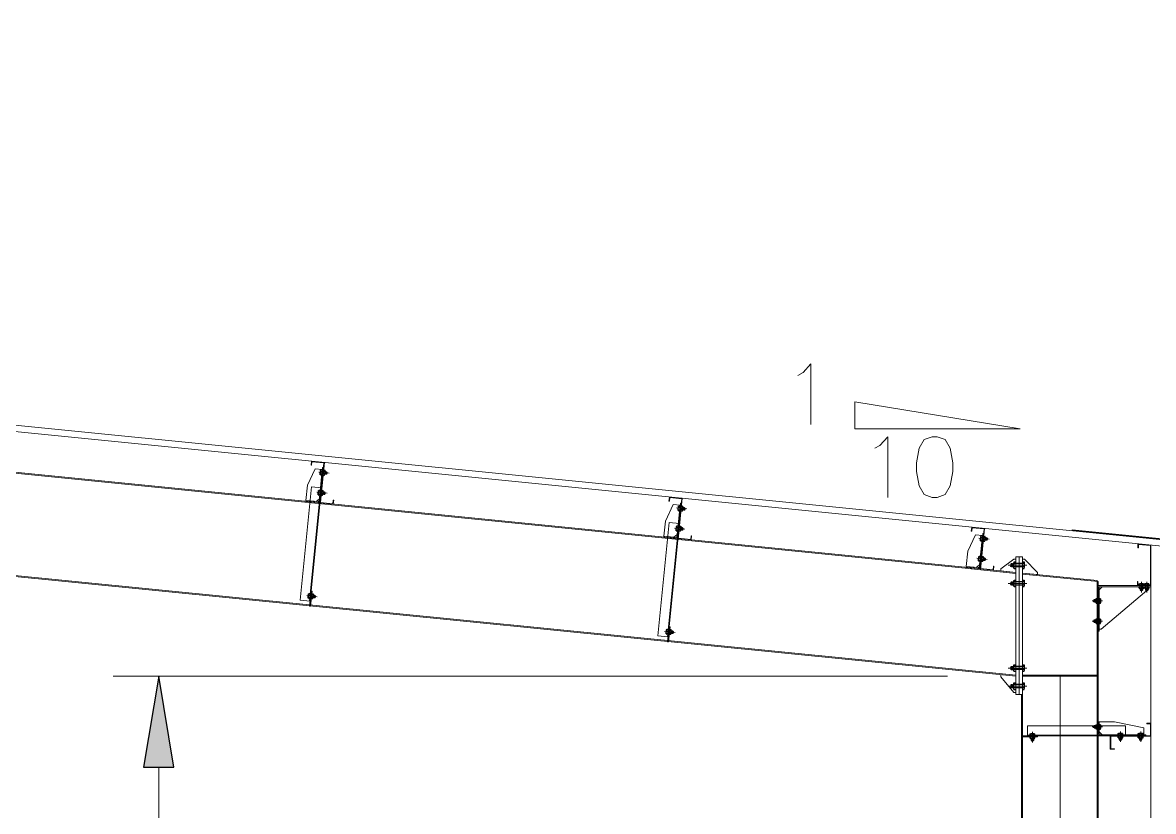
# Model space of a CAD drawing. Header units: millimetres. Extents: x 21 to 390, y 5 to 288.
# Drawn here: x 205.68 to 214.37, y 214.15 to 220.21 of the extents above; entities that cross this region are included whole.
import ezdxf

# ---------------------------------------------------------------- set-up
doc = ezdxf.new("R2010")
doc.units = ezdxf.units.MM
doc.header["$MEASUREMENT"] = 0
doc.layers.get('0').update_dxf_attribs({"linetype": 'CONTINUOUS'})

msp = doc.modelspace()

# ---------------------------------------------------------------- hatches: boundary and pattern name
msp.add_hatch(color=3).paths.add_polyline_path([(206.6114, 214.4883), (206.8448, 214.4883), (206.7281, 215.1887)])

# ---------------------------------------------------------------- linework, layer by layer
at = {"color": 5, "linetype": 'Continuous', "lineweight": 5}
for p, q in [((174.6777, 220.2138), (214.4723, 216.2343)), ((174.7166, 220.1598), (214.4673, 216.1847)), ((214.3555, 211.3629), (214.3555, 216.1959))]:
    msp.add_line(p, q, dxfattribs=at)
at = {"color": 1, "linetype": 'Continuous', "lineweight": 5}
for p, q in [((175.8497, 218.9329), (213.3181, 215.1963)), ((202.025, 217.1081), (212.9789, 216.0127)), ((212.9752, 216.0131), (213.3181, 215.9788)), ((213.3679, 215.9738), (213.9506, 215.9156)), ((213.3679, 215.9242), (213.3679, 204.1612)), ((213.9428, 215.9242), (213.9428, 204.1612)), ((213.3679, 215.1963), (213.9428, 215.1963))]:
    msp.add_line(p, q, dxfattribs=at)
at = {"color": 7, "linetype": 'Continuous', "lineweight": 5}
for p, q in [((175.8497, 218.9251), (213.3181, 215.1885)), ((202.0301, 217.1155), (212.9759, 216.0209)), ((207.9705, 216.5136), (208.0022, 216.8312)), ((210.7216, 216.2385), (210.7534, 216.5561)), ((213.0458, 216.006), (213.0776, 216.3237)), ((213.3181, 216.1051), (213.3679, 216.1051)), ((212.9759, 216.0209), (213.3181, 215.9866)), ((213.2011, 216.0139), (213.3025, 216.0895)), ((213.3025, 216.0895), (213.3181, 216.0895)), ((213.3181, 216.0172), (213.3181, 216.0671)), ((213.3679, 216.0895), (213.3835, 216.0895)), ((213.3679, 216.0172), (213.3679, 216.0671)), ((213.4842, 215.9856), (213.3835, 216.0895)), ((213.2011, 215.9983), (213.2011, 216.0139)), ((213.3179, 215.9867), (213.2011, 215.9983)), ((213.3679, 215.9817), (213.9428, 215.9242)), ((213.3679, 215.9817), (213.4842, 215.97)), ((213.4842, 215.97), (213.4842, 215.9856)), ((213.3181, 215.8771), (213.3181, 215.9269)), ((213.3679, 215.8771), (213.3679, 215.9269)), ((213.9506, 215.9156), (213.9506, 204.1612)), ((213.3179, 215.2265), (213.3179, 215.2763)), ((213.3678, 215.2265), (213.3678, 215.2763)), ((213.2012, 215.1825), (213.2012, 215.2002)), ((213.2012, 215.1825), (213.3025, 215.0638)), ((213.3679, 215.1885), (213.9428, 215.1885)), ((213.3025, 215.0638), (213.3181, 215.0638)), ((213.3025, 215.0638), (213.3181, 215.0638)), ((213.3179, 215.0863), (213.3179, 215.1362)), ((213.3678, 215.0863), (213.3678, 215.1362)), ((213.3181, 215.0483), (213.3679, 215.0483)), ((213.3181, 215.0483), (213.3679, 215.0483)), ((213.3601, 215.0483), (213.3601, 204.1612))]:
    msp.add_line(p, q, dxfattribs=at)
at = {"color": 254, "linetype": 'Continuous', "lineweight": 9, "true_color": 0xdcdcdc}
for p, q in [((208.038, 216.7494), (207.9583, 216.7574)), ((208.0225, 216.5945), (207.9428, 216.6024)), ((210.7891, 216.4743), (210.7094, 216.4822)), ((210.7736, 216.3193), (210.6939, 216.3273)), ((213.1134, 216.2419), (213.0337, 216.2498)), ((213.0979, 216.0869), (213.0182, 216.0949)), ((213.2597, 216.0422), (213.4018, 216.0421)), ((213.2597, 215.902), (213.4018, 215.902)), ((214.2839, 215.8329), (214.2839, 215.9138)), ((214.3244, 215.8329), (214.3244, 215.9138)), ((207.9478, 215.7999), (207.8666, 215.8081)), ((213.9032, 215.7677), (213.9841, 215.7677)), ((213.9032, 215.6119), (213.9841, 215.6119)), ((210.6989, 215.5248), (210.6177, 215.533)), ((213.2596, 215.2514), (213.4017, 215.2514)), ((213.2596, 215.1113), (213.4017, 215.1113)), ((213.4457, 214.6779), (213.4457, 214.7596)), ((213.9038, 214.7995), (213.9839, 214.7995)), ((214.1219, 214.6826), (214.1219, 214.7627)), ((214.2776, 214.6826), (214.2776, 214.7627))]:
    msp.add_line(p, q, dxfattribs=at)
at = {"color": 7, "linetype": 'Continuous', "lineweight": 25}
for p, q in [((207.9699, 216.7421), (207.9727, 216.77)), ((207.9699, 216.7373), (207.9719, 216.7466)), ((207.9709, 216.7362), (207.9818, 216.7373)), ((207.9712, 216.7466), (207.9737, 216.7652)), ((207.9719, 216.7434), (208.0044, 216.7466)), ((207.9727, 216.7652), (207.9747, 216.7745)), ((207.9737, 216.762), (208.0063, 216.7652)), ((207.9747, 216.7734), (207.9855, 216.7745)), ((207.9926, 216.7341), (208.0035, 216.7352)), ((207.9963, 216.7713), (208.0072, 216.7723)), ((208.0035, 216.7341), (208.0055, 216.7434)), ((208.0044, 216.7434), (208.0068, 216.762)), ((208.0055, 216.7386), (208.0083, 216.7664)), ((208.0059, 216.7431), (208.0068, 216.7432)), ((208.0062, 216.7431), (208.0068, 216.7457)), ((208.0063, 216.762), (208.0083, 216.7713)), ((208.0066, 216.7446), (208.0081, 216.7501)), ((208.0068, 216.7431), (208.0081, 216.7446)), ((208.007, 216.7428), (208.0101, 216.7546)), ((208.0075, 216.7443), (208.0114, 216.7591)), ((208.0077, 216.7601), (208.0089, 216.7611)), ((208.0081, 216.7428), (208.0101, 216.7446)), ((208.0089, 216.7601), (208.0101, 216.7616)), ((208.0089, 216.7425), (208.0134, 216.7601)), ((208.0101, 216.7439), (208.0147, 216.7616)), ((208.0101, 216.7598), (208.0121, 216.7616)), ((208.0101, 216.7428), (208.0114, 216.7443)), ((208.0114, 216.7425), (208.0134, 216.7443)), ((208.0121, 216.7598), (208.0134, 216.7613)), ((208.0121, 216.7421), (208.0168, 216.7598)), ((208.0134, 216.7436), (208.018, 216.7613)), ((208.0134, 216.7595), (208.0154, 216.7613)), ((208.0134, 216.7425), (208.0147, 216.7439)), ((208.0147, 216.7421), (208.0168, 216.7439)), ((208.0154, 216.7595), (208.0167, 216.7609)), ((208.0154, 216.7418), (208.02, 216.7595)), ((208.0167, 216.7432), (208.0213, 216.7609)), ((208.0167, 216.7591), (208.0188, 216.7609)), ((208.0168, 216.7421), (208.018, 216.7436)), ((208.018, 216.7418), (208.02, 216.7436)), ((208.0188, 216.7591), (208.02, 216.7606)), ((208.0188, 216.7485), (208.0216, 216.7591)), ((208.02, 216.7536), (208.0218, 216.7606)), ((208.02, 216.7588), (208.0221, 216.7606)), ((208.02, 216.7418), (208.0213, 216.7432)), ((208.0213, 216.7432), (208.0221, 216.7588)), ((208.0213, 216.7432), (208.0237, 216.7509)), ((208.0221, 216.7509), (208.0237, 216.7588)), ((207.9544, 216.5872), (207.9571, 216.6151)), ((207.9544, 216.5824), (207.9564, 216.5917)), ((207.9554, 216.5813), (207.9663, 216.5824)), ((207.9558, 216.5917), (207.9582, 216.6103)), ((207.9564, 216.5884), (207.9889, 216.5917)), ((207.9571, 216.6103), (207.9592, 216.6196)), ((207.9582, 216.607), (207.9907, 216.6103)), ((207.9592, 216.6185), (207.97, 216.6196)), ((207.9771, 216.5791), (207.988, 216.5802)), ((207.9808, 216.6163), (207.9917, 216.6174)), ((207.988, 216.5791), (207.99, 216.5884)), ((207.9889, 216.5884), (207.9914, 216.607)), ((207.99, 216.5836), (207.9928, 216.6115)), ((207.9904, 216.5882), (207.9913, 216.5883)), ((207.9907, 216.607), (207.9928, 216.6163)), ((207.9907, 216.5882), (207.9913, 216.5907)), ((207.9911, 216.5896), (207.9926, 216.5952)), ((207.9913, 216.5882), (207.9926, 216.5896)), ((207.9916, 216.5878), (207.9946, 216.5997)), ((207.992, 216.5893), (207.9959, 216.6041)), ((207.9922, 216.6052), (207.9933, 216.6061)), ((207.9926, 216.5878), (207.9946, 216.5896)), ((207.9933, 216.6052), (207.9946, 216.6066)), ((207.9933, 216.5875), (207.998, 216.6052)), ((207.9946, 216.589), (207.9992, 216.6066)), ((207.9946, 216.6049), (207.9966, 216.6066)), ((207.9946, 216.5878), (207.9959, 216.5893)), ((207.9959, 216.5875), (207.998, 216.5893)), ((207.9966, 216.6049), (207.9979, 216.6063)), ((207.9966, 216.5872), (208.0012, 216.6049)), ((207.9979, 216.5886), (208.0025, 216.6063)), ((207.9979, 216.6045), (208, 216.6063)), ((207.998, 216.5875), (207.9992, 216.589)), ((207.9992, 216.5872), (208.0012, 216.589)), ((208, 216.6045), (208.0012, 216.606)), ((208, 216.5868), (208.0046, 216.6045)), ((208.0012, 216.5883), (208.0058, 216.606)), ((208.0012, 216.6042), (208.0032, 216.606)), ((208.0012, 216.5872), (208.0025, 216.5886)), ((208.0025, 216.5868), (208.0046, 216.5886)), ((208.0032, 216.6042), (208.0045, 216.6057)), ((208.0032, 216.5935), (208.006, 216.6042)), ((208.0045, 216.5987), (208.0063, 216.6057)), ((208.0045, 216.6039), (208.0066, 216.6057)), ((208.0046, 216.5868), (208.0058, 216.5883)), ((208.0058, 216.5883), (208.0066, 216.6039)), ((208.0058, 216.5883), (208.0082, 216.5959)), ((208.0066, 216.5959), (208.0082, 216.6039)), ((210.721, 216.467), (210.7238, 216.4949)), ((210.721, 216.4622), (210.723, 216.4715)), ((210.722, 216.4611), (210.7329, 216.4622)), ((210.7223, 216.4715), (210.7248, 216.4901)), ((210.723, 216.4683), (210.7555, 216.4715)), ((210.7238, 216.4901), (210.7258, 216.4994)), ((210.7248, 216.4869), (210.7574, 216.4901)), ((210.7258, 216.4983), (210.7366, 216.4994)), ((210.7437, 216.459), (210.7546, 216.4601)), ((210.7474, 216.4961), (210.7583, 216.4972)), ((210.7546, 216.459), (210.7566, 216.4683)), ((210.7555, 216.4683), (210.7579, 216.4869)), ((210.7566, 216.4634), (210.7594, 216.4914)), ((210.757, 216.468), (210.7579, 216.4681)), ((210.7573, 216.468), (210.7579, 216.4705)), ((210.7574, 216.4869), (210.7594, 216.4961)), ((210.7577, 216.4695), (210.7592, 216.475)), ((210.7579, 216.468), (210.7592, 216.4695)), ((210.7582, 216.4677), (210.7612, 216.4795)), ((210.7586, 216.4691), (210.7625, 216.4839)), ((210.7588, 216.485), (210.76, 216.486)), ((210.7592, 216.4677), (210.7612, 216.4695)), ((210.76, 216.485), (210.7612, 216.4865)), ((210.76, 216.4674), (210.7645, 216.485)), ((210.7612, 216.4688), (210.7658, 216.4865)), ((210.7612, 216.4847), (210.7632, 216.4865)), ((210.7612, 216.4677), (210.7625, 216.4691)), ((210.7625, 216.4674), (210.7645, 216.4691)), ((210.7632, 216.4847), (210.7645, 216.4861)), ((210.7632, 216.467), (210.7679, 216.4847)), ((210.7645, 216.4685), (210.7691, 216.4861)), ((210.7645, 216.4844), (210.7665, 216.4861)), ((210.7645, 216.4674), (210.7658, 216.4688)), ((210.7658, 216.467), (210.7679, 216.4688)), ((210.7665, 216.4844), (210.7678, 216.4858)), ((210.7665, 216.4667), (210.7711, 216.4844)), ((210.7678, 216.4681), (210.7724, 216.4858)), ((210.7678, 216.484), (210.7699, 216.4858)), ((210.7679, 216.467), (210.7691, 216.4685)), ((210.7691, 216.4667), (210.7711, 216.4685)), ((210.7699, 216.484), (210.7711, 216.4855)), ((210.7699, 216.4733), (210.7727, 216.484)), ((210.7711, 216.4785), (210.7729, 216.4855)), ((210.7711, 216.4837), (210.7732, 216.4855)), ((210.7711, 216.4667), (210.7724, 216.4681)), ((210.7724, 216.4681), (210.7732, 216.4837)), ((210.7724, 216.4681), (210.7748, 216.4757)), ((210.7732, 216.4757), (210.7748, 216.4837)), ((210.7055, 216.3121), (210.7082, 216.34)), ((210.7055, 216.3073), (210.7075, 216.3165)), ((210.7065, 216.3062), (210.7174, 216.3073)), ((210.7069, 216.3165), (210.7093, 216.3351)), ((210.7075, 216.3133), (210.74, 216.3165)), ((210.7082, 216.3351), (210.7103, 216.3445)), ((210.7093, 216.3319), (210.7419, 216.3351)), ((210.7103, 216.3434), (210.7211, 216.3445)), ((210.7282, 216.304), (210.7391, 216.3051)), ((210.7319, 216.3412), (210.7428, 216.3423)), ((210.7391, 216.304), (210.7411, 216.3133)), ((210.74, 216.3133), (210.7425, 216.3319)), ((210.7411, 216.3085), (210.7439, 216.3364)), ((210.7416, 216.3131), (210.7424, 216.3132)), ((210.7418, 216.3131), (210.7424, 216.3156)), ((210.7419, 216.3319), (210.7439, 216.3412)), ((210.7422, 216.3145), (210.7437, 216.3201)), ((210.7424, 216.3131), (210.7437, 216.3145)), ((210.7427, 216.3127), (210.7457, 216.3245)), ((210.7431, 216.3142), (210.747, 216.329)), ((210.7433, 216.3301), (210.7444, 216.3311)), ((210.7437, 216.3127), (210.7457, 216.3145)), ((210.7444, 216.3301), (210.7457, 216.3315)), ((210.7444, 216.3124), (210.7491, 216.3301)), ((210.7457, 216.3138), (210.7503, 216.3315)), ((210.7457, 216.3297), (210.7478, 216.3315)), ((210.7457, 216.3127), (210.747, 216.3142)), ((210.747, 216.3124), (210.7491, 216.3142)), ((210.7478, 216.3297), (210.749, 216.3312)), ((210.7478, 216.3121), (210.7523, 216.3297)), ((210.749, 216.3135), (210.7536, 216.3312)), ((210.749, 216.3294), (210.7511, 216.3312)), ((210.7491, 216.3124), (210.7503, 216.3138)), ((210.7503, 216.3121), (210.7523, 216.3138)), ((210.7511, 216.3294), (210.7523, 216.3309)), ((210.7511, 216.3118), (210.7557, 216.3294)), ((210.7523, 216.3132), (210.7569, 216.3309)), ((210.7523, 216.3291), (210.7543, 216.3309)), ((210.7523, 216.3121), (210.7536, 216.3135)), ((210.7536, 216.3118), (210.7557, 216.3135)), ((210.7543, 216.3291), (210.7556, 216.3305)), ((210.7543, 216.3184), (210.7571, 216.3291)), ((210.7556, 216.3236), (210.7574, 216.3305)), ((210.7556, 216.3288), (210.7577, 216.3305)), ((210.7557, 216.3118), (210.7569, 216.3132)), ((210.7569, 216.3132), (210.7577, 216.3288)), ((210.7569, 216.3132), (210.7593, 216.3208)), ((210.7577, 216.3208), (210.7593, 216.3288)), ((213.0452, 216.2346), (213.048, 216.2625)), ((213.0452, 216.2298), (213.0473, 216.2391)), ((213.0463, 216.2287), (213.0572, 216.2298)), ((213.0466, 216.2391), (213.0491, 216.2577)), ((213.0473, 216.2358), (213.0798, 216.2391)), ((213.048, 216.2577), (213.05, 216.267)), ((213.0491, 216.2544), (213.0816, 216.2577)), ((213.05, 216.2659), (213.0609, 216.267)), ((213.068, 216.2266), (213.0788, 216.2276)), ((213.0717, 216.2637), (213.0825, 216.2648)), ((213.0788, 216.2266), (213.0809, 216.2358)), ((213.0798, 216.2358), (213.0823, 216.2544)), ((213.0809, 216.231), (213.0836, 216.2589)), ((213.0813, 216.2356), (213.0822, 216.2357)), ((213.0815, 216.2356), (213.0822, 216.2381)), ((213.0816, 216.2544), (213.0836, 216.2637)), ((213.082, 216.237), (213.0835, 216.2426)), ((213.0822, 216.2356), (213.0835, 216.237)), ((213.0824, 216.2353), (213.0855, 216.2471)), ((213.0829, 216.2367), (213.0867, 216.2515)), ((213.0831, 216.2526), (213.0842, 216.2536)), ((213.0835, 216.2353), (213.0855, 216.237)), ((213.0842, 216.2526), (213.0855, 216.254)), ((213.0842, 216.2349), (213.0888, 216.2526)), ((213.0855, 216.2364), (213.0901, 216.254)), ((213.0855, 216.2523), (213.0875, 216.254)), ((213.0855, 216.2353), (213.0867, 216.2367)), ((213.0867, 216.2349), (213.0888, 216.2367)), ((213.0875, 216.2523), (213.0888, 216.2537)), ((213.0875, 216.2346), (213.0921, 216.2523)), ((213.0888, 216.236), (213.0934, 216.2537)), ((213.0888, 216.252), (213.0908, 216.2537)), ((213.0888, 216.2349), (213.0901, 216.2364)), ((213.0901, 216.2346), (213.0921, 216.2364)), ((213.0908, 216.252), (213.0921, 216.2534)), ((213.0908, 216.2343), (213.0955, 216.252)), ((213.0921, 216.2357), (213.0967, 216.2534)), ((213.0921, 216.2516), (213.0941, 216.2534)), ((213.0921, 216.2346), (213.0934, 216.236)), ((213.0934, 216.2343), (213.0955, 216.236)), ((213.0941, 216.2516), (213.0954, 216.253)), ((213.0941, 216.2409), (213.0969, 216.2516)), ((213.0954, 216.2461), (213.0972, 216.253)), ((213.0954, 216.2513), (213.0974, 216.253)), ((213.0955, 216.2343), (213.0967, 216.2357)), ((213.0967, 216.2357), (213.0974, 216.2513)), ((213.0967, 216.2357), (213.0991, 216.2433)), ((213.0974, 216.2433), (213.0991, 216.2513)), ((213.0298, 216.0797), (213.0326, 216.1075)), ((213.0326, 216.1027), (213.0346, 216.112)), ((213.0346, 216.111), (213.0454, 216.112)), ((213.0562, 216.1088), (213.0671, 216.1099)), ((213.0654, 216.0761), (213.0682, 216.104)), ((213.0661, 216.0995), (213.0682, 216.1088)), ((213.0298, 216.0748), (213.0318, 216.0841)), ((213.0308, 216.0738), (213.0417, 216.0748)), ((213.0311, 216.0841), (213.0336, 216.1027)), ((213.0318, 216.0809), (213.0643, 216.0841)), ((213.0336, 216.0995), (213.0661, 216.1027)), ((213.0525, 216.0716), (213.0634, 216.0727)), ((213.0634, 216.0716), (213.0654, 216.0809)), ((213.0643, 216.0809), (213.0667, 216.0995)), ((213.0658, 216.0806), (213.0667, 216.0807)), ((213.0661, 216.0806), (213.0667, 216.0832)), ((213.0665, 216.0821), (213.068, 216.0876)), ((213.0667, 216.0806), (213.068, 216.0821)), ((213.0669, 216.0803), (213.07, 216.0921)), ((213.0674, 216.0817), (213.0713, 216.0966)), ((213.0676, 216.0977), (213.0687, 216.0986)), ((213.068, 216.0803), (213.07, 216.0821)), ((213.0687, 216.0977), (213.0699, 216.0991)), ((213.0687, 216.08), (213.0733, 216.0977)), ((213.0699, 216.0814), (213.0746, 216.0991)), ((213.0699, 216.0973), (213.072, 216.0991)), ((213.07, 216.0803), (213.0713, 216.0817)), ((213.0713, 216.08), (213.0733, 216.0817)), ((213.072, 216.0973), (213.0733, 216.0988)), ((213.072, 216.0797), (213.0767, 216.0973)), ((213.0733, 216.0811), (213.0779, 216.0988)), ((213.0733, 216.097), (213.0753, 216.0988)), ((213.0733, 216.08), (213.0746, 216.0814)), ((213.0746, 216.0797), (213.0767, 216.0814)), ((213.0753, 216.097), (213.0766, 216.0984)), ((213.0753, 216.0793), (213.0799, 216.097)), ((213.0766, 216.0808), (213.0812, 216.0984)), ((213.0766, 216.0967), (213.0786, 216.0984)), ((213.0767, 216.0797), (213.0779, 216.0811)), ((213.0779, 216.0793), (213.0799, 216.0811)), ((213.0786, 216.0967), (213.0799, 216.0981)), ((213.0786, 216.0859), (213.0814, 216.0967)), ((213.0799, 216.0911), (213.0817, 216.0981)), ((213.0799, 216.0963), (213.0819, 216.0981)), ((213.0799, 216.0793), (213.0812, 216.0808)), ((213.0812, 216.0808), (213.0819, 216.0963)), ((213.0812, 216.0808), (213.0836, 216.0883)), ((213.0819, 216.0883), (213.0836, 216.0963)), ((213.2789, 216.0421), (213.2821, 216.0525)), ((213.2789, 216.0318), (213.2811, 216.0421)), ((213.2811, 216.0318), (213.2895, 216.0546)), ((213.2811, 216.0318), (213.2821, 216.0525)), ((213.2811, 216.0297), (213.2825, 216.0318)), ((213.2814, 216.0387), (213.2866, 216.0525)), ((213.2817, 216.0456), (213.2851, 216.0546)), ((213.2821, 216.0525), (213.2851, 216.0546)), ((213.2825, 216.0297), (213.291, 216.0525)), ((213.2825, 216.0297), (213.2855, 216.0318)), ((213.2851, 216.0525), (213.2866, 216.0546)), ((213.2855, 216.0318), (213.294, 216.0546)), ((213.2855, 216.0297), (213.2869, 216.0318)), ((213.2866, 216.0525), (213.2895, 216.0546)), ((213.2869, 216.0297), (213.2954, 216.0525)), ((213.2869, 216.0297), (213.2899, 216.0318)), ((213.2895, 216.0525), (213.291, 216.0546)), ((213.2899, 216.0318), (213.2984, 216.0546)), ((213.2899, 216.0297), (213.2914, 216.0318)), ((213.291, 216.0525), (213.294, 216.0546)), ((213.2914, 216.0297), (213.2998, 216.0525)), ((213.2914, 216.0297), (213.2943, 216.0318)), ((213.294, 216.0525), (213.2954, 216.0546)), ((213.2943, 216.0318), (213.3014, 216.0509)), ((213.2943, 216.0297), (213.2958, 216.0318)), ((213.2954, 216.0525), (213.2984, 216.0546)), ((213.2958, 216.0297), (213.3014, 216.0449)), ((213.2958, 216.0297), (213.2988, 216.0318)), ((213.2984, 216.0525), (213.2998, 216.0546)), ((213.2988, 216.0318), (213.3014, 216.039)), ((213.2988, 216.0297), (213.3002, 216.0318)), ((213.2998, 216.0525), (213.3014, 216.0537)), ((213.3002, 216.0297), (213.3014, 216.033)), ((213.3002, 216.0297), (213.3014, 216.0297)), ((213.3014, 216.0546), (213.3035, 216.0671)), ((213.3014, 216.0235), (213.3014, 216.0608)), ((213.3014, 216.0297), (213.3035, 216.0546)), ((213.3014, 216.0172), (213.3035, 216.0297)), ((213.3035, 216.0671), (213.3181, 216.0671)), ((213.3824, 216.0546), (213.3035, 216.0546)), ((213.3824, 216.0297), (213.3035, 216.0297)), ((213.3035, 216.0172), (213.3181, 216.0172)), ((213.3679, 216.0671), (213.3824, 216.0671)), ((213.3679, 216.0172), (213.3824, 216.0172)), ((213.3824, 216.0546), (213.3845, 216.0671)), ((213.3824, 216.0297), (213.3845, 216.0546)), ((213.3824, 216.0172), (213.3845, 216.0297)), ((213.3845, 216.0235), (213.3845, 216.0608)), ((213.2789, 215.902), (213.2821, 215.9124)), ((213.2789, 215.8916), (213.281, 215.902)), ((213.281, 215.8916), (213.2895, 215.9145)), ((213.281, 215.8916), (213.2821, 215.9124)), ((213.281, 215.8895), (213.2825, 215.8916)), ((213.2814, 215.8985), (213.2866, 215.9124)), ((213.2817, 215.9055), (213.2851, 215.9145)), ((213.2821, 215.9124), (213.2851, 215.9145)), ((213.2825, 215.8895), (213.291, 215.9124)), ((213.2825, 215.8895), (213.2855, 215.8916)), ((213.2851, 215.9124), (213.2866, 215.9145)), ((213.2855, 215.8916), (213.294, 215.9145)), ((213.2855, 215.8895), (213.2869, 215.8916)), ((213.2866, 215.9124), (213.2895, 215.9145)), ((213.2869, 215.8895), (213.2954, 215.9124)), ((213.2869, 215.8895), (213.2899, 215.8916)), ((213.2895, 215.9124), (213.291, 215.9145)), ((213.2899, 215.8916), (213.2984, 215.9145)), ((213.2899, 215.8895), (213.2914, 215.8916)), ((213.291, 215.9124), (213.294, 215.9145)), ((213.2914, 215.8895), (213.2998, 215.9124)), ((213.2914, 215.8895), (213.2943, 215.8916)), ((213.294, 215.9124), (213.2954, 215.9145)), ((213.2943, 215.8916), (213.3014, 215.9107)), ((213.2943, 215.8895), (213.2958, 215.8916)), ((213.2954, 215.9124), (213.2984, 215.9145)), ((213.2958, 215.8895), (213.3014, 215.9048)), ((213.2958, 215.8895), (213.2988, 215.8916)), ((213.2984, 215.9124), (213.2998, 215.9145)), ((213.2988, 215.8916), (213.3014, 215.8988)), ((213.2988, 215.8895), (213.3002, 215.8916)), ((213.2998, 215.9124), (213.3014, 215.9135)), ((213.3002, 215.8895), (213.3014, 215.8928)), ((213.3002, 215.8895), (213.3014, 215.8895)), ((213.3014, 215.9145), (213.3035, 215.9269)), ((213.3014, 215.8833), (213.3014, 215.9207)), ((213.3014, 215.8895), (213.3035, 215.9145)), ((213.3014, 215.8771), (213.3035, 215.8895)), ((213.3035, 215.9269), (213.3181, 215.9269)), ((213.3824, 215.9145), (213.3035, 215.9145)), ((213.3824, 215.8895), (213.3035, 215.8895)), ((213.3035, 215.8771), (213.3181, 215.8771)), ((213.3679, 215.9269), (213.3824, 215.9269)), ((213.3679, 215.8771), (213.3824, 215.8771)), ((213.3824, 215.9145), (213.3845, 215.9269)), ((213.3824, 215.8895), (213.3845, 215.9145)), ((213.3824, 215.8771), (213.3845, 215.8895)), ((213.3845, 215.8833), (213.3845, 215.9207)), ((214.2652, 215.8992), (214.2745, 215.9008)), ((214.2652, 215.8883), (214.2652, 215.8992)), ((214.2652, 215.8658), (214.2652, 215.8767)), ((214.2652, 215.8642), (214.2745, 215.8658)), ((214.2698, 215.9008), (214.2979, 215.9008)), ((214.2698, 215.8642), (214.2979, 215.8642)), ((214.2745, 215.8992), (214.2932, 215.9008)), ((214.2745, 215.8658), (214.2745, 215.8992)), ((214.2745, 215.8642), (214.2932, 215.8658)), ((214.2745, 215.86), (214.286, 215.8642)), ((214.2745, 215.8633), (214.2745, 215.8642)), ((214.2745, 215.8633), (214.277, 215.8642)), ((214.2745, 215.8622), (214.2761, 215.8633)), ((214.2745, 215.8567), (214.2917, 215.863)), ((214.2745, 215.86), (214.2761, 215.8622)), ((214.2745, 215.8589), (214.2761, 215.86)), ((214.2745, 215.8534), (214.2917, 215.8597)), ((214.2745, 215.8567), (214.2761, 215.8589)), ((214.2745, 215.8556), (214.2761, 215.8567)), ((214.2745, 215.85), (214.2917, 215.8563)), ((214.2745, 215.8534), (214.2761, 215.8556)), ((214.2745, 215.8523), (214.2761, 215.8534)), ((214.2745, 215.85), (214.2761, 215.8523)), ((214.2745, 215.8489), (214.2761, 215.85)), ((214.2761, 215.8622), (214.2815, 215.8642)), ((214.2761, 215.8589), (214.2905, 215.8642)), ((214.2761, 215.8556), (214.2932, 215.8619)), ((214.2761, 215.8523), (214.2932, 215.8586)), ((214.2761, 215.8489), (214.2932, 215.8553)), ((214.2761, 215.8489), (214.2917, 215.8497)), ((214.2761, 215.8473), (214.2839, 215.8489)), ((214.2813, 215.8492), (214.2917, 215.853)), ((214.2839, 215.8473), (214.2917, 215.8497)), ((214.2865, 215.8495), (214.2932, 215.8519)), ((214.2917, 215.863), (214.2925, 215.8642)), ((214.2917, 215.8619), (214.2932, 215.863)), ((214.2917, 215.8597), (214.2932, 215.8619)), ((214.2917, 215.8586), (214.2932, 215.8597)), ((214.2917, 215.8563), (214.2932, 215.8586)), ((214.2917, 215.8553), (214.2932, 215.8563)), ((214.2917, 215.853), (214.2932, 215.8553)), ((214.2917, 215.8519), (214.2932, 215.853)), ((214.2917, 215.8497), (214.2932, 215.8519)), ((214.2932, 215.8992), (214.3026, 215.9008)), ((214.2932, 215.8658), (214.2932, 215.8992)), ((214.2932, 215.8642), (214.3026, 215.8658)), ((214.3026, 215.8883), (214.3026, 215.8992)), ((214.3026, 215.8658), (214.3026, 215.8767)), ((214.3057, 215.8992), (214.315, 215.9008)), ((214.3057, 215.8883), (214.3057, 215.8992)), ((214.3057, 215.8658), (214.3057, 215.8767)), ((214.3057, 215.8642), (214.315, 215.8658)), ((214.3103, 215.9008), (214.3384, 215.9008)), ((214.3103, 215.8642), (214.3384, 215.8642)), ((214.315, 215.8992), (214.3337, 215.9008)), ((214.315, 215.8658), (214.315, 215.8992)), ((214.315, 215.8642), (214.3337, 215.8658)), ((214.315, 215.86), (214.3264, 215.8642)), ((214.315, 215.8633), (214.315, 215.8642)), ((214.315, 215.8633), (214.3175, 215.8642)), ((214.315, 215.8622), (214.3165, 215.8633)), ((214.315, 215.8567), (214.3322, 215.863)), ((214.315, 215.86), (214.3165, 215.8622)), ((214.315, 215.8589), (214.3165, 215.86)), ((214.315, 215.8534), (214.3322, 215.8597)), ((214.315, 215.8567), (214.3165, 215.8589)), ((214.315, 215.8556), (214.3165, 215.8567)), ((214.315, 215.85), (214.3322, 215.8563)), ((214.315, 215.8534), (214.3165, 215.8556)), ((214.315, 215.8523), (214.3165, 215.8534)), ((214.315, 215.85), (214.3165, 215.8523)), ((214.315, 215.8489), (214.3165, 215.85)), ((214.3165, 215.8622), (214.322, 215.8642)), ((214.3165, 215.8589), (214.3309, 215.8642)), ((214.3165, 215.8556), (214.3337, 215.8619)), ((214.3165, 215.8523), (214.3337, 215.8586)), ((214.3165, 215.8489), (214.3337, 215.8553)), ((214.3165, 215.8489), (214.3322, 215.8497)), ((214.3165, 215.8473), (214.3244, 215.8489)), ((214.3218, 215.8492), (214.3322, 215.853)), ((214.3244, 215.8473), (214.3322, 215.8497)), ((214.327, 215.8495), (214.3337, 215.8519)), ((214.3322, 215.863), (214.333, 215.8642)), ((214.3322, 215.8619), (214.3337, 215.863)), ((214.3322, 215.8597), (214.3337, 215.8619)), ((214.3322, 215.8586), (214.3337, 215.8597)), ((214.3322, 215.8563), (214.3337, 215.8586)), ((214.3322, 215.8553), (214.3337, 215.8563)), ((214.3322, 215.853), (214.3337, 215.8553)), ((214.3322, 215.8519), (214.3337, 215.853)), ((214.3322, 215.8497), (214.3337, 215.8519)), ((214.3337, 215.8992), (214.3431, 215.9008)), ((214.3337, 215.8658), (214.3337, 215.8992)), ((214.3337, 215.8642), (214.3431, 215.8658)), ((214.3431, 215.8883), (214.3431, 215.8992)), ((214.3431, 215.8658), (214.3431, 215.8767)), ((207.8781, 215.7929), (207.8809, 215.8207)), ((207.8781, 215.7881), (207.8801, 215.7973)), ((207.8791, 215.787), (207.89, 215.7881)), ((207.8795, 215.7973), (207.8819, 215.8159)), ((207.8801, 215.7939), (207.9142, 215.7973)), ((207.8809, 215.8159), (207.8829, 215.8252)), ((207.8819, 215.8125), (207.916, 215.8159)), ((207.8829, 215.8241), (207.8937, 215.8252)), ((207.9024, 215.7846), (207.9133, 215.7857)), ((207.9061, 215.8218), (207.917, 215.8229)), ((207.9133, 215.7846), (207.9153, 215.7939)), ((207.9142, 215.7939), (207.9166, 215.8125)), ((207.9153, 215.7891), (207.9181, 215.817)), ((207.9157, 215.7937), (207.9166, 215.7938)), ((207.916, 215.8125), (207.9181, 215.8218)), ((207.916, 215.7937), (207.9166, 215.7962)), ((207.9164, 215.7951), (207.9178, 215.8007)), ((207.9166, 215.7937), (207.9178, 215.7951)), ((207.9169, 215.7933), (207.9199, 215.8052)), ((207.9173, 215.7948), (207.9212, 215.8096)), ((207.9175, 215.8107), (207.9186, 215.8117)), ((207.9178, 215.7933), (207.9199, 215.7951)), ((207.9186, 215.8107), (207.9198, 215.8122)), ((207.9186, 215.793), (207.9232, 215.8107)), ((207.9198, 215.7945), (207.9245, 215.8122)), ((207.9198, 215.8104), (207.9219, 215.8122)), ((207.9199, 215.7933), (207.9212, 215.7948)), ((207.9212, 215.793), (207.9232, 215.7948)), ((207.9219, 215.8104), (207.9232, 215.8118)), ((207.9219, 215.7927), (207.9265, 215.8104)), ((207.9232, 215.7941), (207.9277, 215.8118)), ((207.9232, 215.81), (207.9252, 215.8118)), ((207.9232, 215.793), (207.9245, 215.7945)), ((207.9245, 215.7927), (207.9265, 215.7945)), ((207.9252, 215.81), (207.9265, 215.8115)), ((207.9252, 215.7924), (207.9298, 215.81)), ((207.9265, 215.7938), (207.9311, 215.8115)), ((207.9265, 215.8097), (207.9285, 215.8115)), ((207.9265, 215.7927), (207.9277, 215.7941)), ((207.9277, 215.7924), (207.9298, 215.7941)), ((207.9285, 215.8097), (207.9298, 215.8112)), ((207.9285, 215.799), (207.9313, 215.8097)), ((207.9298, 215.8042), (207.9316, 215.8112)), ((207.9298, 215.8094), (207.9318, 215.8112)), ((207.9298, 215.7924), (207.9311, 215.7938)), ((207.9311, 215.7938), (207.9318, 215.8094)), ((207.9311, 215.7938), (207.9334, 215.8014)), ((207.9318, 215.8014), (207.9334, 215.8094)), ((213.9176, 215.7677), (213.9192, 215.7755)), ((213.9176, 215.7599), (213.92, 215.7677)), ((213.9192, 215.7755), (213.9203, 215.777)), ((213.9192, 215.7583), (213.9255, 215.7755)), ((213.9192, 215.7599), (213.92, 215.7755)), ((213.9195, 215.7599), (213.9233, 215.7703)), ((213.9198, 215.7583), (213.9222, 215.7651)), ((213.92, 215.7583), (213.9222, 215.7599)), ((213.9203, 215.7599), (213.9266, 215.777)), ((213.9203, 215.7755), (213.9225, 215.777)), ((213.9222, 215.7583), (213.9233, 215.7599)), ((213.9225, 215.7755), (213.9236, 215.777)), ((213.9225, 215.7583), (213.9289, 215.7755)), ((213.9233, 215.7583), (213.9255, 215.7599)), ((213.9236, 215.7599), (213.9299, 215.777)), ((213.9236, 215.7755), (213.9259, 215.777)), ((213.9255, 215.7583), (213.9266, 215.7599)), ((213.9259, 215.7755), (213.927, 215.777)), ((213.9259, 215.7583), (213.9322, 215.7755)), ((213.9266, 215.7583), (213.9289, 215.7599)), ((213.927, 215.7599), (213.9333, 215.777)), ((213.927, 215.7755), (213.9292, 215.777)), ((213.9289, 215.7583), (213.9299, 215.7599)), ((213.9292, 215.7755), (213.9303, 215.777)), ((213.9292, 215.7611), (213.9345, 215.7755)), ((213.9299, 215.7583), (213.9322, 215.7599)), ((213.9303, 215.7656), (213.9345, 215.777)), ((213.9303, 215.7755), (213.9325, 215.777)), ((213.9322, 215.7583), (213.9333, 215.7599)), ((213.9325, 215.7755), (213.9336, 215.777)), ((213.9325, 215.7701), (213.9345, 215.7755)), ((213.9333, 215.759), (213.9345, 215.7599)), ((213.9336, 215.777), (213.9345, 215.777)), ((213.9336, 215.7745), (213.9345, 215.777)), ((213.9345, 215.777), (213.9361, 215.7864)), ((213.9345, 215.7537), (213.9345, 215.7817)), ((213.9345, 215.7583), (213.9361, 215.777)), ((213.9345, 215.749), (213.9361, 215.7583)), ((213.9361, 215.7864), (213.947, 215.7864)), ((213.9361, 215.777), (213.9695, 215.777)), ((213.9361, 215.7583), (213.9695, 215.7583)), ((213.9586, 215.7864), (213.9695, 215.7864)), ((213.9695, 215.777), (213.9711, 215.7864)), ((213.9695, 215.7583), (213.9711, 215.777)), ((213.9695, 215.749), (213.9711, 215.7583)), ((213.9711, 215.7537), (213.9711, 215.7817)), ((213.9361, 215.749), (213.947, 215.749)), ((213.9586, 215.749), (213.9695, 215.749)), ((213.9176, 215.6119), (213.9192, 215.6197)), ((213.9176, 215.6042), (213.92, 215.6119)), ((213.9192, 215.6197), (213.9203, 215.6213)), ((213.9192, 215.6026), (213.9255, 215.6197)), ((213.9192, 215.6042), (213.92, 215.6197)), ((213.9195, 215.6042), (213.9233, 215.6145)), ((213.9198, 215.6026), (213.9222, 215.6093)), ((213.92, 215.6026), (213.9222, 215.6042)), ((213.9203, 215.6042), (213.9266, 215.6213)), ((213.9203, 215.6197), (213.9225, 215.6213)), ((213.9222, 215.6026), (213.9233, 215.6042)), ((213.9225, 215.6197), (213.9236, 215.6213)), ((213.9225, 215.6026), (213.9289, 215.6197)), ((213.9233, 215.6026), (213.9255, 215.6042)), ((213.9236, 215.6042), (213.9299, 215.6213)), ((213.9236, 215.6197), (213.9259, 215.6213)), ((213.9255, 215.6026), (213.9266, 215.6042)), ((213.9259, 215.6197), (213.927, 215.6213)), ((213.9259, 215.6026), (213.9322, 215.6197)), ((213.9266, 215.6026), (213.9289, 215.6042)), ((213.927, 215.6042), (213.9333, 215.6213)), ((213.927, 215.6197), (213.9292, 215.6213)), ((213.9289, 215.6026), (213.9299, 215.6042)), ((213.9292, 215.6197), (213.9303, 215.6213)), ((213.9292, 215.6053), (213.9345, 215.6197)), ((213.9299, 215.6026), (213.9322, 215.6042)), ((213.9303, 215.6099), (213.9345, 215.6213)), ((213.9303, 215.6197), (213.9325, 215.6213)), ((213.9322, 215.6026), (213.9333, 215.6042)), ((213.9325, 215.6197), (213.9336, 215.6213)), ((213.9325, 215.6143), (213.9345, 215.6197)), ((213.9333, 215.6033), (213.9345, 215.6042)), ((213.9336, 215.6213), (213.9345, 215.6213)), ((213.9336, 215.6188), (213.9345, 215.6213)), ((213.9345, 215.6213), (213.9361, 215.6306)), ((213.9345, 215.5979), (213.9345, 215.626)), ((213.9345, 215.6026), (213.9361, 215.6213)), ((213.9345, 215.5933), (213.9361, 215.6026)), ((213.9361, 215.6306), (213.947, 215.6306)), ((213.9361, 215.6213), (213.9695, 215.6213)), ((213.9361, 215.6026), (213.9695, 215.6026)), ((213.9361, 215.5933), (213.947, 215.5933)), ((213.9586, 215.6306), (213.9695, 215.6306)), ((213.9586, 215.5933), (213.9695, 215.5933)), ((213.9695, 215.6213), (213.9711, 215.6306)), ((213.9695, 215.6026), (213.9711, 215.6213)), ((213.9695, 215.5933), (213.9711, 215.6026)), ((213.9711, 215.5979), (213.9711, 215.626)), ((210.6292, 215.5177), (210.632, 215.5456)), ((210.6292, 215.5129), (210.6312, 215.5222)), ((210.6302, 215.5119), (210.6411, 215.5129)), ((210.6306, 215.5222), (210.633, 215.5408)), ((210.6312, 215.5188), (210.6653, 215.5222)), ((210.632, 215.5408), (210.634, 215.5501)), ((210.633, 215.5374), (210.6671, 215.5408)), ((210.634, 215.549), (210.6448, 215.5501)), ((210.6535, 215.5095), (210.6644, 215.5106)), ((210.6572, 215.5467), (210.6681, 215.5478)), ((210.6644, 215.5095), (210.6664, 215.5188)), ((210.6653, 215.5188), (210.6677, 215.5374)), ((210.6664, 215.514), (210.6692, 215.5419)), ((210.6668, 215.5186), (210.6677, 215.5187)), ((210.6671, 215.5374), (210.6692, 215.5467)), ((210.6671, 215.5186), (210.6677, 215.5211)), ((210.6675, 215.52), (210.6689, 215.5256)), ((210.6677, 215.5186), (210.6689, 215.52)), ((210.668, 215.5183), (210.671, 215.53)), ((210.6684, 215.5197), (210.6723, 215.5345)), ((210.6686, 215.5356), (210.6697, 215.5366)), ((210.6689, 215.5183), (210.671, 215.52)), ((210.6697, 215.5356), (210.6709, 215.537)), ((210.6697, 215.5179), (210.6743, 215.5356)), ((210.6709, 215.5193), (210.6756, 215.537)), ((210.6709, 215.5353), (210.673, 215.537)), ((210.671, 215.5183), (210.6723, 215.5197)), ((210.6723, 215.5179), (210.6743, 215.5197)), ((210.673, 215.5353), (210.6743, 215.5367)), ((210.673, 215.5176), (210.6776, 215.5353)), ((210.6743, 215.519), (210.6789, 215.5367)), ((210.6743, 215.5349), (210.6764, 215.5367)), ((210.6743, 215.5179), (210.6756, 215.5193)), ((210.6756, 215.5176), (210.6776, 215.5193)), ((210.6764, 215.5349), (210.6776, 215.5364)), ((210.6764, 215.5173), (210.6809, 215.5349)), ((210.6776, 215.5187), (210.6822, 215.5364)), ((210.6776, 215.5346), (210.6796, 215.5364)), ((210.6776, 215.5176), (210.6789, 215.519)), ((210.6789, 215.5173), (210.6809, 215.519)), ((210.6796, 215.5346), (210.6809, 215.536)), ((210.6796, 215.5239), (210.6824, 215.5346)), ((210.6809, 215.5291), (210.6827, 215.536)), ((210.6809, 215.5343), (210.6829, 215.536)), ((210.6809, 215.5173), (210.6822, 215.5187)), ((210.6822, 215.5187), (210.6829, 215.5343)), ((210.6822, 215.5187), (210.6846, 215.5263)), ((210.6829, 215.5263), (210.6846, 215.5343)), ((213.2788, 215.2514), (213.281, 215.2618)), ((213.2788, 215.241), (213.282, 215.2514)), ((213.281, 215.2618), (213.2824, 215.2639)), ((213.281, 215.239), (213.2894, 215.2618)), ((213.281, 215.241), (213.282, 215.2618)), ((213.2813, 215.241), (213.2864, 215.2549)), ((213.2817, 215.239), (213.285, 215.248)), ((213.282, 215.239), (213.285, 215.241)), ((213.2824, 215.241), (213.2909, 215.2639)), ((213.2824, 215.2618), (213.2854, 215.2639)), ((213.285, 215.239), (213.2864, 215.241)), ((213.2854, 215.2618), (213.2868, 215.2639)), ((213.2854, 215.239), (213.2938, 215.2618)), ((213.2864, 215.239), (213.2894, 215.241)), ((213.2868, 215.241), (213.2953, 215.2639)), ((213.2868, 215.2618), (213.2898, 215.2639)), ((213.2894, 215.239), (213.2909, 215.241)), ((213.2898, 215.2618), (213.2913, 215.2639)), ((213.2898, 215.239), (213.2983, 215.2618)), ((213.2909, 215.239), (213.2938, 215.241)), ((213.2913, 215.241), (213.2997, 215.2639)), ((213.2913, 215.2618), (213.2942, 215.2639)), ((213.2938, 215.239), (213.2953, 215.241)), ((213.2942, 215.2618), (213.2957, 215.2639)), ((213.2942, 215.2427), (213.3013, 215.2618)), ((213.2953, 215.239), (213.2983, 215.241)), ((213.2957, 215.2486), (213.3013, 215.2639)), ((213.2957, 215.2618), (213.2987, 215.2639)), ((213.2983, 215.239), (213.2997, 215.241)), ((213.2987, 215.2618), (213.3001, 215.2639)), ((213.2987, 215.2546), (213.3013, 215.2618)), ((213.2997, 215.2399), (213.3013, 215.241)), ((213.3001, 215.2639), (213.3013, 215.2639)), ((213.3001, 215.2606), (213.3013, 215.2639)), ((213.3013, 215.2639), (213.3034, 215.2763)), ((213.3013, 215.2327), (213.3013, 215.2701)), ((213.3013, 215.239), (213.3034, 215.2639)), ((213.3013, 215.2265), (213.3034, 215.239)), ((213.3034, 215.2763), (213.3179, 215.2763)), ((213.3823, 215.2639), (213.3034, 215.2639)), ((213.3823, 215.239), (213.3034, 215.239)), ((213.3678, 215.2763), (213.3823, 215.2763)), ((213.3823, 215.2639), (213.3844, 215.2763)), ((213.3823, 215.239), (213.3844, 215.2639)), ((213.3823, 215.2265), (213.3844, 215.239)), ((213.3844, 215.2327), (213.3844, 215.2701)), ((213.3034, 215.2265), (213.3179, 215.2265)), ((213.3678, 215.2265), (213.3823, 215.2265)), ((213.2788, 215.1113), (213.281, 215.1217)), ((213.2788, 215.1009), (213.282, 215.1113)), ((213.281, 215.1217), (213.2824, 215.1237)), ((213.281, 215.0988), (213.2894, 215.1217)), ((213.281, 215.1009), (213.282, 215.1217)), ((213.2813, 215.1009), (213.2864, 215.1147)), ((213.2816, 215.0988), (213.285, 215.1078)), ((213.282, 215.0988), (213.285, 215.1009)), ((213.2824, 215.1009), (213.2909, 215.1237)), ((213.2824, 215.1217), (213.2854, 215.1237)), ((213.285, 215.0988), (213.2864, 215.1009)), ((213.2854, 215.1217), (213.2868, 215.1237)), ((213.2854, 215.0988), (213.2938, 215.1217)), ((213.2864, 215.0988), (213.2894, 215.1009)), ((213.2868, 215.1009), (213.2953, 215.1237)), ((213.2868, 215.1217), (213.2898, 215.1237)), ((213.2894, 215.0988), (213.2909, 215.1009)), ((213.2898, 215.1217), (213.2913, 215.1237)), ((213.2898, 215.0988), (213.2983, 215.1217)), ((213.2909, 215.0988), (213.2938, 215.1009)), ((213.2913, 215.1009), (213.2997, 215.1237)), ((213.2913, 215.1217), (213.2942, 215.1237)), ((213.2938, 215.0988), (213.2953, 215.1009)), ((213.2942, 215.1217), (213.2957, 215.1237)), ((213.2942, 215.1025), (213.3013, 215.1217)), ((213.2953, 215.0988), (213.2983, 215.1009)), ((213.2957, 215.1085), (213.3013, 215.1237)), ((213.2957, 215.1217), (213.2987, 215.1237)), ((213.2983, 215.0988), (213.2997, 215.1009)), ((213.2987, 215.1217), (213.3001, 215.1237)), ((213.2987, 215.1145), (213.3013, 215.1217)), ((213.2997, 215.0997), (213.3013, 215.1009)), ((213.3001, 215.1237), (213.3013, 215.1237)), ((213.3001, 215.1205), (213.3013, 215.1237)), ((213.3013, 215.1237), (213.3034, 215.1362)), ((213.3013, 215.0926), (213.3013, 215.1299)), ((213.3013, 215.0988), (213.3034, 215.1237)), ((213.3013, 215.0863), (213.3034, 215.0988)), ((213.3034, 215.1362), (213.3179, 215.1362)), ((213.3823, 215.1237), (213.3034, 215.1237)), ((213.3823, 215.0988), (213.3034, 215.0988)), ((213.3034, 215.0863), (213.3179, 215.0863)), ((213.3678, 215.1362), (213.3823, 215.1362)), ((213.3678, 215.0863), (213.3823, 215.0863)), ((213.3823, 215.1237), (213.3844, 215.1362)), ((213.3823, 215.0988), (213.3844, 215.1237)), ((213.3823, 215.0863), (213.3844, 215.0988)), ((213.3844, 215.0926), (213.3844, 215.1299)), ((213.9182, 214.7995), (213.9198, 214.8073)), ((213.9198, 214.8073), (213.9209, 214.8089)), ((213.9198, 214.7902), (213.9261, 214.8073)), ((213.9198, 214.7917), (213.9206, 214.8073)), ((213.9201, 214.7917), (213.9239, 214.8021)), ((213.9209, 214.7917), (213.9272, 214.8089)), ((213.9209, 214.8073), (213.9231, 214.8089)), ((213.9231, 214.8073), (213.9242, 214.8089)), ((213.9231, 214.7902), (213.9294, 214.8073)), ((213.9242, 214.7917), (213.9305, 214.8089)), ((213.9242, 214.8073), (213.9265, 214.8089)), ((213.9265, 214.8073), (213.9275, 214.8089)), ((213.9265, 214.7902), (213.9328, 214.8073)), ((213.9275, 214.7917), (213.9339, 214.8089)), ((213.9275, 214.8073), (213.9298, 214.8089)), ((213.9298, 214.8073), (213.9309, 214.8089)), ((213.9298, 214.793), (213.9351, 214.8073)), ((213.9309, 214.7975), (213.9351, 214.8089)), ((213.9309, 214.8073), (213.9331, 214.8089)), ((213.9331, 214.8073), (213.9342, 214.8089)), ((213.9331, 214.8019), (213.9351, 214.8073)), ((213.9342, 214.8089), (213.9351, 214.8089)), ((213.9342, 214.8064), (213.9351, 214.8089)), ((213.9351, 214.8089), (213.9366, 214.8182)), ((213.9351, 214.7855), (213.9351, 214.8135)), ((213.9351, 214.7902), (213.9366, 214.8089)), ((213.9366, 214.8182), (213.9476, 214.8182)), ((213.9366, 214.8089), (213.9693, 214.8089)), ((213.9584, 214.8182), (213.9693, 214.8182)), ((213.9693, 214.8089), (213.9709, 214.8182)), ((213.9693, 214.7902), (213.9709, 214.8089)), ((213.9709, 214.7855), (213.9709, 214.8135)), ((213.4271, 214.745), (213.4364, 214.7466)), ((213.4271, 214.7341), (213.4271, 214.745)), ((213.4271, 214.7108), (213.4271, 214.7217)), ((213.4317, 214.7466), (213.4598, 214.7466)), ((213.4364, 214.745), (213.4551, 214.7466)), ((213.4364, 214.7108), (213.4364, 214.745)), ((213.4551, 214.745), (213.4644, 214.7466)), ((213.4551, 214.7108), (213.4551, 214.745)), ((213.4644, 214.7341), (213.4644, 214.745)), ((213.4644, 214.7108), (213.4644, 214.7217)), ((213.9182, 214.7917), (213.9206, 214.7995)), ((213.9203, 214.7902), (213.9228, 214.797)), ((213.9206, 214.7902), (213.9228, 214.7917)), ((213.9228, 214.7902), (213.9239, 214.7917)), ((213.9239, 214.7902), (213.9261, 214.7917)), ((213.9261, 214.7902), (213.9272, 214.7917)), ((213.9272, 214.7902), (213.9294, 214.7917)), ((213.9294, 214.7902), (213.9305, 214.7917)), ((213.9305, 214.7902), (213.9328, 214.7917)), ((213.9328, 214.7902), (213.9339, 214.7917)), ((213.9339, 214.7909), (213.9351, 214.7917)), ((213.9351, 214.7808), (213.9366, 214.7902)), ((213.9366, 214.7902), (213.9693, 214.7902)), ((213.9366, 214.7808), (213.9476, 214.7808)), ((213.9584, 214.7808), (213.9693, 214.7808)), ((213.9693, 214.7808), (213.9709, 214.7902)), ((214.1032, 214.7481), (214.1126, 214.7497)), ((214.1032, 214.7372), (214.1032, 214.7481)), ((214.1032, 214.7155), (214.1032, 214.7264)), ((214.1032, 214.7139), (214.1126, 214.7155)), ((214.1079, 214.7497), (214.1359, 214.7497)), ((214.1079, 214.7139), (214.1359, 214.7139)), ((214.1126, 214.7481), (214.1312, 214.7497)), ((214.1126, 214.7155), (214.1126, 214.7481)), ((214.1126, 214.7139), (214.1312, 214.7155)), ((214.1126, 214.7097), (214.124, 214.7139)), ((214.1126, 214.713), (214.1126, 214.7139)), ((214.1126, 214.713), (214.115, 214.7139)), ((214.1126, 214.7119), (214.1141, 214.713)), ((214.1141, 214.7119), (214.1195, 214.7139)), ((214.1141, 214.7086), (214.1285, 214.7139)), ((214.1297, 214.7127), (214.1305, 214.7139)), ((214.1312, 214.7481), (214.1406, 214.7497)), ((214.1312, 214.7155), (214.1312, 214.7481)), ((214.1312, 214.7139), (214.1406, 214.7155)), ((214.1406, 214.7372), (214.1406, 214.7481)), ((214.1406, 214.7155), (214.1406, 214.7264)), ((214.259, 214.7481), (214.2683, 214.7497)), ((214.259, 214.7372), (214.259, 214.7481)), ((214.259, 214.7155), (214.259, 214.7264)), ((214.259, 214.7139), (214.2683, 214.7155)), ((214.2636, 214.7497), (214.2917, 214.7497)), ((214.2636, 214.7139), (214.2917, 214.7139)), ((214.2683, 214.7481), (214.287, 214.7497)), ((214.2683, 214.7155), (214.2683, 214.7481)), ((214.2683, 214.7139), (214.287, 214.7155)), ((214.2683, 214.7097), (214.2797, 214.7139)), ((214.2683, 214.713), (214.2683, 214.7139)), ((214.2683, 214.713), (214.2708, 214.7139)), ((214.2683, 214.7119), (214.2698, 214.713)), ((214.2698, 214.7119), (214.2752, 214.7139)), ((214.2698, 214.7086), (214.2842, 214.7139)), ((214.2854, 214.7127), (214.2863, 214.7139)), ((214.287, 214.7481), (214.2964, 214.7497)), ((214.287, 214.7155), (214.287, 214.7481)), ((214.287, 214.7139), (214.2964, 214.7155)), ((214.2964, 214.7372), (214.2964, 214.7481)), ((214.2964, 214.7155), (214.2964, 214.7264)), ((213.4271, 214.7092), (213.4364, 214.7108)), ((213.4317, 214.7092), (213.4598, 214.7092)), ((213.4364, 214.7092), (213.4551, 214.7108)), ((213.4364, 214.705), (213.4478, 214.7092)), ((213.4364, 214.7083), (213.4364, 214.7092)), ((213.4364, 214.7083), (213.4388, 214.7092)), ((213.4364, 214.7072), (213.438, 214.7083)), ((213.4364, 214.7017), (213.4535, 214.708)), ((213.4364, 214.705), (213.438, 214.7072)), ((213.4364, 214.7039), (213.438, 214.705)), ((213.4364, 214.6984), (213.4535, 214.7047)), ((213.4364, 214.7017), (213.438, 214.7039)), ((213.4364, 214.7006), (213.438, 214.7017)), ((213.4364, 214.695), (213.4535, 214.7014)), ((213.4364, 214.6984), (213.438, 214.7006)), ((213.4364, 214.6973), (213.438, 214.6984)), ((213.4364, 214.695), (213.438, 214.6973)), ((213.4364, 214.6939), (213.438, 214.695)), ((213.438, 214.7072), (213.4433, 214.7092)), ((213.438, 214.7039), (213.4523, 214.7092)), ((213.438, 214.7006), (213.4551, 214.7069)), ((213.438, 214.6973), (213.4551, 214.7036)), ((213.438, 214.6939), (213.4551, 214.7003)), ((213.438, 214.6939), (213.4535, 214.6947)), ((213.438, 214.6923), (213.4457, 214.6939)), ((213.4432, 214.6942), (213.4535, 214.698)), ((213.4457, 214.6923), (213.4535, 214.6947)), ((213.4483, 214.6945), (213.4551, 214.6969)), ((213.4535, 214.708), (213.4544, 214.7092)), ((213.4535, 214.7069), (213.4551, 214.708)), ((213.4535, 214.7047), (213.4551, 214.7069)), ((213.4535, 214.7036), (213.4551, 214.7047)), ((213.4535, 214.7014), (213.4551, 214.7036)), ((213.4535, 214.7003), (213.4551, 214.7014)), ((213.4535, 214.698), (213.4551, 214.7003)), ((213.4535, 214.6969), (213.4551, 214.698)), ((213.4535, 214.6947), (213.4551, 214.6969)), ((213.4551, 214.7092), (213.4644, 214.7108)), ((214.1126, 214.7064), (214.1297, 214.7127)), ((214.1126, 214.7097), (214.1141, 214.7119)), ((214.1126, 214.7086), (214.1141, 214.7097)), ((214.1126, 214.7031), (214.1297, 214.7094)), ((214.1126, 214.7064), (214.1141, 214.7086)), ((214.1126, 214.7053), (214.1141, 214.7064)), ((214.1126, 214.6997), (214.1297, 214.7061)), ((214.1126, 214.7031), (214.1141, 214.7053)), ((214.1126, 214.702), (214.1141, 214.7031)), ((214.1126, 214.6997), (214.1141, 214.702)), ((214.1126, 214.6986), (214.1141, 214.6997)), ((214.1141, 214.7053), (214.1312, 214.7116)), ((214.1141, 214.702), (214.1312, 214.7083)), ((214.1141, 214.6986), (214.1312, 214.705)), ((214.1141, 214.6986), (214.1297, 214.6994)), ((214.1141, 214.6971), (214.1219, 214.6986)), ((214.1193, 214.6989), (214.1297, 214.7028)), ((214.1219, 214.6971), (214.1297, 214.6994)), ((214.1245, 214.6992), (214.1312, 214.7017)), ((214.1297, 214.7116), (214.1312, 214.7127)), ((214.1297, 214.7094), (214.1312, 214.7116)), ((214.1297, 214.7083), (214.1312, 214.7094)), ((214.1297, 214.7061), (214.1312, 214.7083)), ((214.1297, 214.705), (214.1312, 214.7061)), ((214.1297, 214.7028), (214.1312, 214.705)), ((214.1297, 214.7017), (214.1312, 214.7028)), ((214.1297, 214.6994), (214.1312, 214.7017)), ((214.2683, 214.7064), (214.2854, 214.7127)), ((214.2683, 214.7097), (214.2698, 214.7119)), ((214.2683, 214.7086), (214.2698, 214.7097)), ((214.2683, 214.7031), (214.2854, 214.7094)), ((214.2683, 214.7064), (214.2698, 214.7086)), ((214.2683, 214.7053), (214.2698, 214.7064)), ((214.2683, 214.6997), (214.2854, 214.7061)), ((214.2683, 214.7031), (214.2698, 214.7053)), ((214.2683, 214.702), (214.2698, 214.7031)), ((214.2683, 214.6997), (214.2698, 214.702)), ((214.2683, 214.6986), (214.2698, 214.6997)), ((214.2698, 214.7053), (214.287, 214.7116)), ((214.2698, 214.702), (214.287, 214.7083)), ((214.2698, 214.6986), (214.287, 214.705)), ((214.2698, 214.6986), (214.2854, 214.6994)), ((214.2698, 214.6971), (214.2776, 214.6986)), ((214.275, 214.6989), (214.2854, 214.7028)), ((214.2776, 214.6971), (214.2854, 214.6994)), ((214.2802, 214.6992), (214.287, 214.7017)), ((214.2854, 214.7116), (214.287, 214.7127)), ((214.2854, 214.7094), (214.287, 214.7116)), ((214.2854, 214.7083), (214.287, 214.7094)), ((214.2854, 214.7061), (214.287, 214.7083)), ((214.2854, 214.705), (214.287, 214.7061)), ((214.2854, 214.7028), (214.287, 214.705)), ((214.2854, 214.7017), (214.287, 214.7028)), ((214.2854, 214.6994), (214.287, 214.7017))]:
    msp.add_line(p, q, dxfattribs=at)
at = {"color": 11, "linetype": 'Continuous', "lineweight": 15}
for p, q in [((207.9023, 216.6456), (207.8151, 215.7741)), ((207.9751, 216.6383), (207.888, 215.7668)), ((207.9798, 216.6379), (207.8926, 215.7664)), ((207.9798, 216.6379), (207.9023, 216.6456)), ((210.6534, 216.3705), (210.5662, 215.499)), ((210.7309, 216.3627), (210.6534, 216.3705)), ((210.7262, 216.3632), (210.6391, 215.4917)), ((210.7309, 216.3627), (210.6437, 215.4912)), ((207.8926, 215.7664), (207.8151, 215.7741)), ((210.6437, 215.4912), (210.5662, 215.499)), ((214.1609, 214.8073), (213.4068, 214.8073)), ((213.4068, 214.7295), (213.4068, 214.8073)), ((214.1609, 214.7295), (214.1609, 214.8073)), ((214.1609, 214.7341), (213.4068, 214.7341)), ((214.1609, 214.7295), (213.4068, 214.7295))]:
    msp.add_line(p, q, dxfattribs=at)
at = {"color": 2, "linetype": 'Continuous', "lineweight": 9}
for p, q in [((214.493, 216.2376), (213.7492, 216.312)), ((214.493, 216.2395), (213.7494, 216.3139))]:
    msp.add_line(p, q, dxfattribs=at)
at = {"color": 2, "linetype": 'Continuous', "lineweight": 5}
for p, q in [((213.3181, 215.0483), (213.3181, 216.1051)), ((213.343, 215.0483), (213.343, 216.1051)), ((213.3679, 215.0483), (213.3679, 216.1051))]:
    msp.add_line(p, q, dxfattribs=at)
at = {"color": 3, "linetype": 'Continuous', "lineweight": 5}
for p, q in [((212.7927, 215.1885), (206.3779, 215.1888)), ((206.7278, 204.8294), (206.7281, 214.4883))]:
    msp.add_line(p, q, dxfattribs=at)
at = {"color": 8, "linetype": 'Continuous', "lineweight": 9}
msp.add_line((213.6576, 215.1885), (213.6576, 212.2249), dxfattribs=at)
at = {"color": 2, "linetype": 'Continuous', "lineweight": 5}
for points in [[(211.6422, 217.5009), (211.6823, 217.5231), (211.7423, 217.5899), (211.7423, 217.1227)], [(212.2331, 216.9411), (212.2731, 216.9634), (212.3332, 217.0301), (212.3332, 216.5629)]]:
    msp.add_lwpolyline(points, dxfattribs=at)
at = {"color": 7, "linetype": 'Continuous', "lineweight": 9}
msp.add_lwpolyline([(212.0795, 217.2985), (213.3505, 217.0911), (212.0795, 217.0911)], close=True, dxfattribs=at)
at = {"color": 2, "linetype": 'Continuous', "lineweight": 5}
msp.add_lwpolyline([(212.6736, 217.0301), (212.6135, 217.0079), (212.5734, 216.9411), (212.5534, 216.8299), (212.5534, 216.7631), (212.5734, 216.6519), (212.6135, 216.5852), (212.6736, 216.5629), (212.7136, 216.5629), (212.7736, 216.5852), (212.8137, 216.6519), (212.8337, 216.7631), (212.8337, 216.8299), (212.8137, 216.9411), (212.7736, 217.0079), (212.7136, 217.0301)], close=True, dxfattribs=at)
at = {"color": 1, "linetype": 'Continuous', "lineweight": 15}
for points in [[(207.9031, 216.8098), (207.9059, 216.8377), (207.9988, 216.8284), (207.9681, 216.5216), (208.0704, 216.5114), (208.0735, 216.5424), (208.0704, 216.5427), (208.0676, 216.5148), (207.9716, 216.5244), (208.0022, 216.8312), (207.9031, 216.8411), (207.9, 216.8102)], [(210.6542, 216.5347), (210.657, 216.5626), (210.7499, 216.5533), (210.7192, 216.2465), (210.8215, 216.2363), (210.8246, 216.2673), (210.8215, 216.2676), (210.8187, 216.2397), (210.7227, 216.2493), (210.7534, 216.5561), (210.6542, 216.566), (210.6511, 216.5351)], [(212.9785, 216.3023), (212.9813, 216.3302), (213.0742, 216.3209), (213.0435, 216.0141), (213.1458, 216.0039), (213.1489, 216.0349), (213.1458, 216.0352), (213.143, 216.0073), (213.0469, 216.0169), (213.0776, 216.3237), (212.9785, 216.3336), (212.9754, 216.3026)], [(214.2527, 215.9156), (214.2566, 215.9156), (214.2566, 215.8883), (214.3516, 215.8883), (214.3516, 216.1924), (214.2602, 216.2015), (214.2602, 216.1747), (214.2563, 216.1747), (214.2563, 216.2058), (214.3555, 216.1959), (214.3555, 215.8845), (214.2527, 215.8845)], [(214.3244, 214.8229), (214.3524, 214.8229), (214.3524, 214.7295), (214.044, 214.7295), (214.044, 214.6267), (214.0752, 214.6267), (214.0752, 214.6298), (214.0472, 214.6298), (214.0472, 214.7263), (214.3555, 214.7263), (214.3555, 214.826), (214.3244, 214.826)]]:
    msp.add_lwpolyline(points, close=True, dxfattribs=at)
at = {"color": 2, "linetype": 'Continuous', "lineweight": 15}
for points in [[(207.9953, 216.7928), (207.9697, 216.5371), (207.9641, 216.5266), (207.9527, 216.5232), (207.8597, 216.5325), (207.8605, 216.5402), (207.9534, 216.5309), (207.9591, 216.5327), (207.962, 216.5379), (207.9875, 216.7936)], [(207.8721, 216.6565), (207.9317, 216.7835), (207.986, 216.7781), (207.9635, 216.5534), (207.938, 216.5325), (207.8605, 216.5402)], [(210.7464, 216.5177), (210.7208, 216.262), (210.7152, 216.2515), (210.7038, 216.2481), (210.6108, 216.2574), (210.6116, 216.2651), (210.7045, 216.2558), (210.7102, 216.2575), (210.7131, 216.2628), (210.7386, 216.5185)], [(210.6232, 216.3813), (210.6828, 216.5084), (210.7371, 216.503), (210.7146, 216.2783), (210.6891, 216.2574), (210.6116, 216.2651)], [(213.0707, 216.2853), (213.0451, 216.0296), (213.0395, 216.0191), (213.028, 216.0156), (212.9351, 216.0249), (212.9359, 216.0327), (213.0288, 216.0234), (213.0345, 216.0251), (213.0373, 216.0304), (213.0629, 216.286)], [(212.9475, 216.1489), (213.0071, 216.276), (213.0614, 216.2705), (213.0389, 216.0459), (213.0133, 216.0249), (212.9359, 216.0327)], [(213.9584, 215.8767), (214.3555, 215.8767), (214.3555, 215.8845), (213.9506, 215.8845), (213.9506, 215.5341), (213.9584, 215.5341)], [(214.34, 215.8767), (214.34, 215.8611), (213.974, 215.5496), (213.9584, 215.5496), (213.9584, 215.8533), (213.9818, 215.8767)], [(214.3165, 214.7295), (213.9662, 214.7295), (213.9552, 214.734), (213.9506, 214.745), (213.9506, 214.8385), (213.9584, 214.8385), (213.9584, 214.745), (213.9607, 214.7395), (213.9662, 214.7372), (214.3165, 214.7372)], [(214.0752, 214.8385), (214.301, 214.7917), (214.301, 214.7372), (213.9818, 214.7372), (213.9584, 214.7606), (213.9584, 214.8385)]]:
    msp.add_lwpolyline(points, close=True, dxfattribs=at)
at = {"color": 7, "linetype": 'Continuous', "lineweight": 5}
for points in [[(207.9081, 215.8431), (207.8965, 215.7268), (207.8888, 215.7276), (207.9004, 215.8438)], [(210.6592, 215.568), (210.6476, 215.4517), (210.6399, 215.4525), (210.6515, 215.5687)], [(213.4847, 214.7217), (213.3679, 214.7217), (213.3679, 214.7295), (213.4847, 214.7295)]]:
    msp.add_lwpolyline(points, close=True, dxfattribs=at)
at = {"color": 3, "linetype": 'Continuous', "lineweight": -2}
msp.add_lwpolyline([(206.6114, 214.4883), (206.8448, 214.4883), (206.7281, 215.1887)], close=True, dxfattribs=at)

doc.saveas('drawing.dxf')
